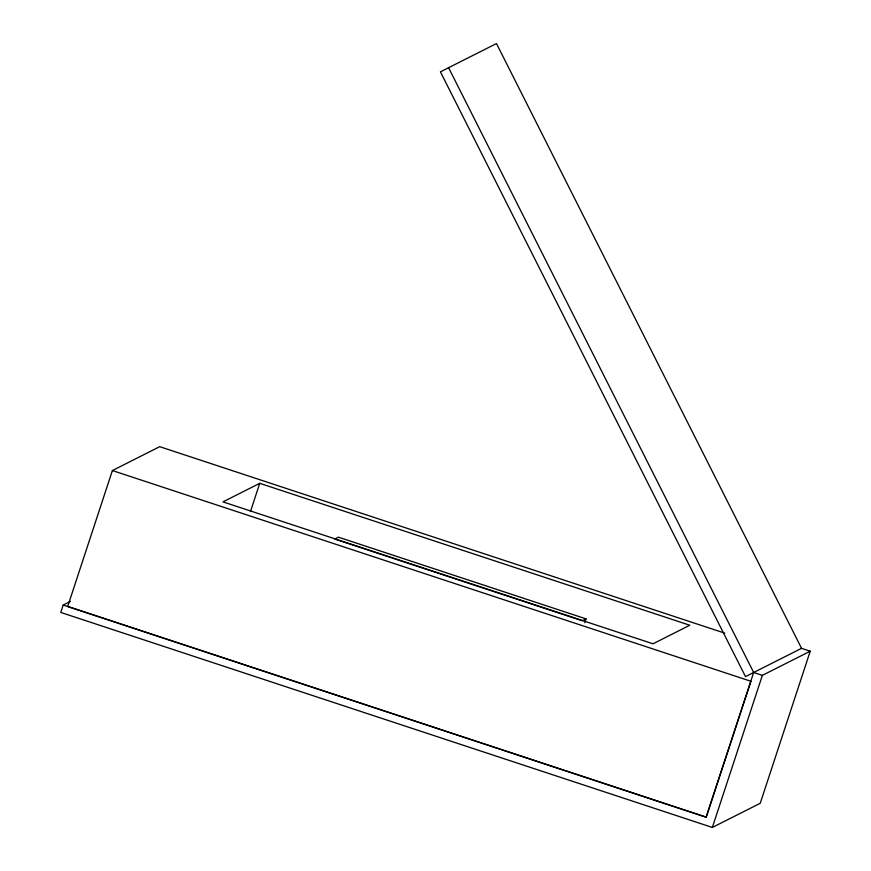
<?xml version="1.0" encoding="UTF-8"?>
<svg xmlns="http://www.w3.org/2000/svg" width="871" height="871" viewBox="0 0 871 871"><rect width="100%" height="100%" fill="white"/><g stroke="black" fill="none" stroke-linecap="round" stroke-linejoin="round"><path stroke-width="1.31" d="M70.366 601.447L63.191 605.073L60.763 612.433L712.347 827.45L760.231 803.28L810.237 651.192L801.549 648.329L496.47 43.55L440.421 71.836L745.5 676.615L801.549 648.329M112.392 470.547L67.72 606.412L706.272 817.129L750.933 681.274L112.392 470.547L159.698 446.671L724.716 633.13M250.445 511.615L259.743 483.318L689.788 625.236L653.01 643.8L222.976 501.881L259.743 483.318M584.779 622.7L586.041 618.878L338.438 537.178L334.736 539.04L582.34 620.751L586.041 618.878M63.191 605.073L706.076 817.227L753.665 672.488L448.587 67.72M712.347 827.45L762.354 675.363L810.237 651.192M753.665 672.488L762.354 675.363"/></g></svg>
